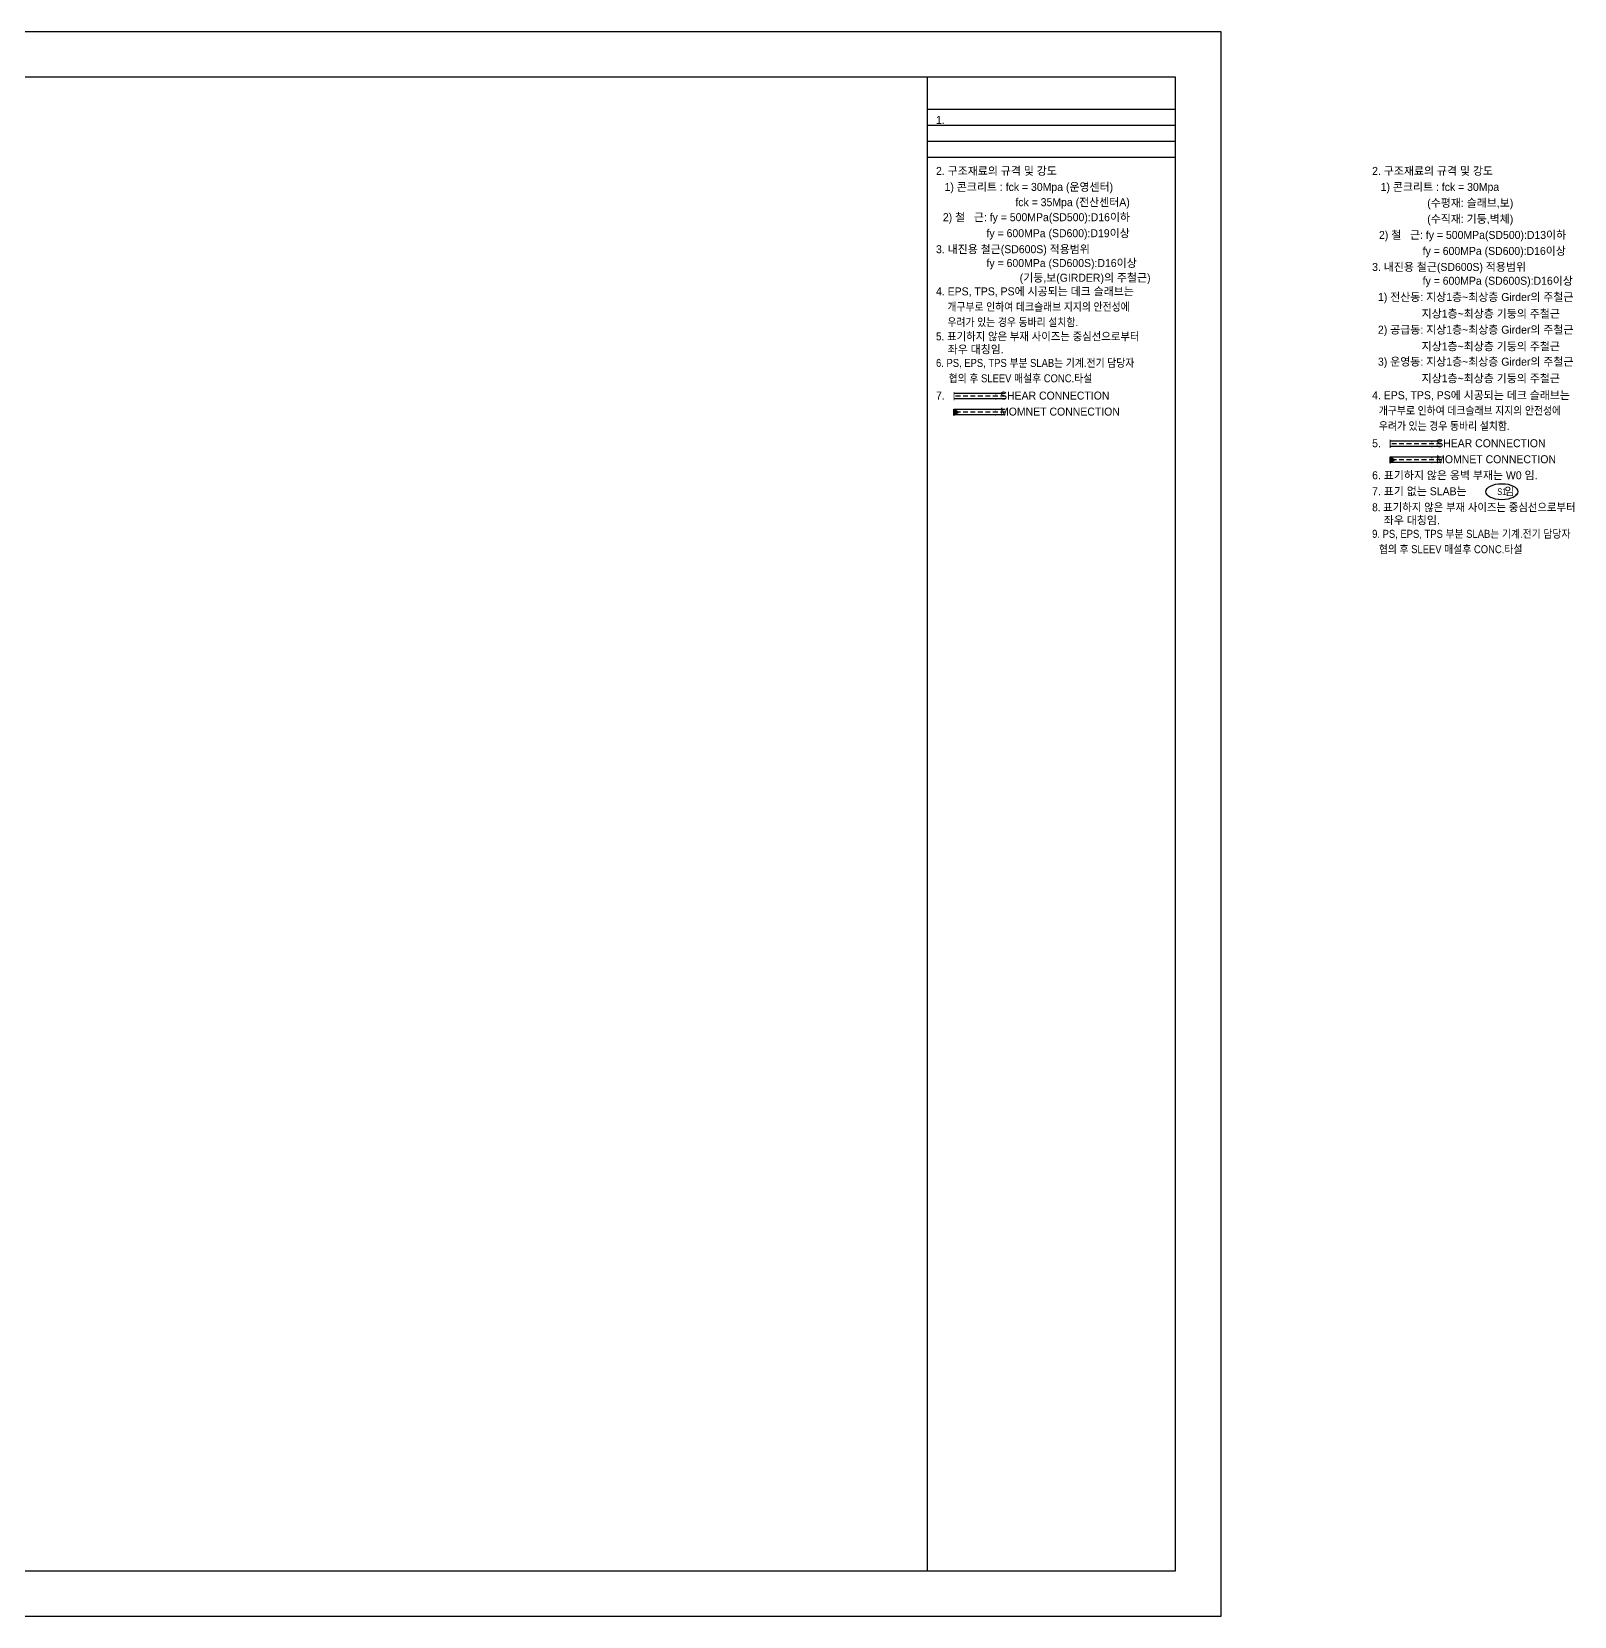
# Model space of a CAD drawing. Header units: millimetres. Extents: x -324 to 973, y -324 to 911.
# Drawn here: x 395 to 973, y 0 to 594 of the extents above; entities that cross this region are included whole.
import ezdxf

# ---------------------------------------------------------------- set-up
doc = ezdxf.new("R2010")
doc.units = ezdxf.units.MM
doc.linetypes.add('HID', pattern=[2.8, 1.8, -1])
doc.layers.add('NOPLOT', color=193, linetype='Continuous', plot=False)
doc.layers.add('RC-SLAB-T', color=6, linetype='Continuous')
doc.layers.add('S-TEXT-NOTE', color=7, linetype='Continuous')
doc.styles.add('Gtx', font='Dotum.ttf')

msp = doc.modelspace()

# ---------------------------------------------------------------- hatches: boundary and pattern name
at = {"layer": 'S-TEXT-NOTE'}
for points in [[(742.75, 451.34), (740.93, 452.51), (740.93, 450.17)], [(906.18, 433.47), (904.36, 434.64), (904.36, 432.31)]]:
    msp.add_hatch(color=256, dxfattribs=at).paths.add_polyline_path(points)

# ---------------------------------------------------------------- linework, layer by layer
at = {"layer": 'NOPLOT'}
for p, q in [((731, 565), (824, 565)), ((731, 559), (824, 559)), ((731, 553), (824, 553)), ((731, 547), (824, 547))]:
    msp.add_line(p, q, dxfattribs=at)
for points in [[(0, 0), (841, 0), (841, 594), (0, 594)], [(31, 17), (824, 17), (824, 577), (31, 577)], [(31, 17), (731, 17), (731, 577), (31, 577)]]:
    msp.add_lwpolyline(points, close=True, dxfattribs=at)
at = {"layer": 'RC-SLAB-T'}
msp.add_ellipse((946.22, 421.57), major_axis=(-6, 0), ratio=0.5, dxfattribs=at)
at = {"layer": 'S-TEXT-NOTE'}
for p, q in [((760.13, 458.34), (740.93, 458.34)), ((760.13, 456.34), (740.93, 456.34)), ((760.13, 452.34), (740.93, 452.34)), ((760.13, 450.34), (740.93, 450.34)), ((923.56, 440.47), (904.36, 440.47)), ((923.56, 438.47), (904.36, 438.47)), ((923.56, 434.47), (904.36, 434.47)), ((923.56, 432.47), (904.36, 432.47))]:
    msp.add_line(p, q, dxfattribs=at)
at = {"layer": 'S-TEXT-NOTE', "color": 4, "linetype": 'HID'}
for p, q in [((760.13, 457.34), (740.93, 457.34)), ((760.13, 451.34), (740.93, 451.34)), ((923.56, 439.47), (904.36, 439.47)), ((923.56, 433.47), (904.36, 433.47))]:
    msp.add_line(p, q, dxfattribs=at)
at = {"layer": 'S-TEXT-NOTE', "const_width": 0.346}
for points in [[(740.93, 458.9), (740.93, 455.79)], [(904.36, 441.03), (904.36, 437.92)]]:
    msp.add_lwpolyline(points, dxfattribs=at)
at = {"layer": 'S-TEXT-NOTE'}
for points in [[(742.75, 451.34), (740.93, 450.17), (740.93, 452.51)], [(906.18, 433.47), (904.36, 432.31), (904.36, 434.64)]]:
    msp.add_lwpolyline(points, close=True, dxfattribs=at)

# ---------------------------------------------------------------- texts
at = {"layer": 'S-TEXT-NOTE', "style": 'Gtx'}
for s, p in [('1. ', (734.2, 559.42)), ('2. 구조재료의 규격 및 강도', (734.2, 540.31)), ('2. 구조재료의 규격 및 강도', (897.63, 540.31)), (' 1) 콘크리트 : fck = 30Mpa (운영센터)', (736.31, 534.31)), (' 1) 콘크리트 : fck = 30Mpa ', (899.74, 534.31)), ('fck = 35Mpa (전산센터A)', (763.94, 528.59)), ('                 (수평재: 슬래브,보)', (899.74, 528.31)), (' 2) 철   근: fy = 500MPa(SD500):D16이하', (735.68, 522.96)), ('                 (수직재: 기둥,벽체)', (899.74, 522.31)), ('                fy = 600MPa (SD600):D19이상', (735.68, 516.96)), (' 2) 철   근: fy = 500MPa(SD500):D13이하', (899.11, 516.31)), ('3. 내진용 철근(SD600S) 적용범위', (734.2, 510.96)), ('                fy = 600MPa (SD600):D16이상', (899.11, 510.31)), ('                fy = 600MPa (SD600S):D16이상', (735.68, 505.78)), ('3. 내진용 철근(SD600S) 적용범위', (897.63, 504.31)), ('(기둥,보(GIRDER)의 주철근)', (765.56, 500.27)), ('                fy = 600MPa (SD600S):D16이상', (899.11, 499.13)), ('4. EPS, TPS, PS에 시공되는 데크 슬래브는', (734.2, 495.15)), ('  1) 전산동: 지상1층~최상층 Girder의 주철근', (897.63, 493.04)), ('                 지상1층~최상층 기둥의 주철근 ', (897.63, 486.79)), ('  2) 공급동: 지상1층~최상층 Girder의 주철근', (897.63, 480.79)), ('    좌우 대칭임.', (734.2, 473.42)), ('                 지상1층~최상층 기둥의 주철근 ', (897.63, 474.54)), ('  3) 운영동: 지상1층~최상층 Girder의 주철근', (897.63, 468.8)), ('                 지상1층~최상층 기둥의 주철근 ', (897.63, 462.55)), ('7.                 : SHEAR CONNECTION', (734.2, 456.09)), ('4. EPS, TPS, PS에 시공되는 데크 슬래브는', (897.63, 456.23)), ('                    : MOMNET CONNECTION', (734.2, 450.09)), ('5.                 : SHEAR CONNECTION', (897.63, 438.23)), ('                    : MOMNET CONNECTION', (897.63, 432.23)), ('6. 표기하지 않은 옹벽 부재는 W0 임.', (897.63, 426.23)), ('7. 표기 없는 SLAB는             임.', (897.63, 420.23)), ('    좌우 대칭임.', (897.63, 409.36))]:
    msp.add_text(s, height=3, dxfattribs=at).set_placement(p)
for s, height, width, p in [('개구부로 인하여 데크슬래브 지지의 안전성에', 3, 0.9, (738.47, 489.39)), ('5. 표기하지 않은 부재 사이즈는 중심선으로부터', 3, 0.95, (734.2, 478.29)), ('우려가 있는 경우 동바리 설치함.', 3, 0.9, (738.47, 483.63)), ('6. PS, EPS, TPS 부분 SLAB는 기계.전기 담당자 ', 3, 0.9, (734.2, 468.33)), ('협의 후 SLEEV 매설후 CONC.타설', 3, 0.9, (738.94, 462.57)), ('개구부로 인하여 데크슬래브 지지의 안전성에', 3, 0.9, (900.14, 450.47)), ('우려가 있는 경우 동바리 설치함.', 3, 0.9, (900.14, 444.71)), ('S1', 2.5, 0.8, (944.53, 420.32)), ('8. 표기하지 않은 부재 사이즈는 중심선으로부터', 3, 0.95, (897.63, 414.23)), ('9. PS, EPS, TPS 부분 SLAB는 기계.전기 담당자 ', 3, 0.9, (897.63, 404.27)), ('협의 후 SLEEV 매설후 CONC.타설', 3, 0.9, (900.14, 398.51))]:
    msp.add_text(s, height=height, dxfattribs=dict(at, width=width)).set_placement(p)

doc.saveas('drawing.dxf')
